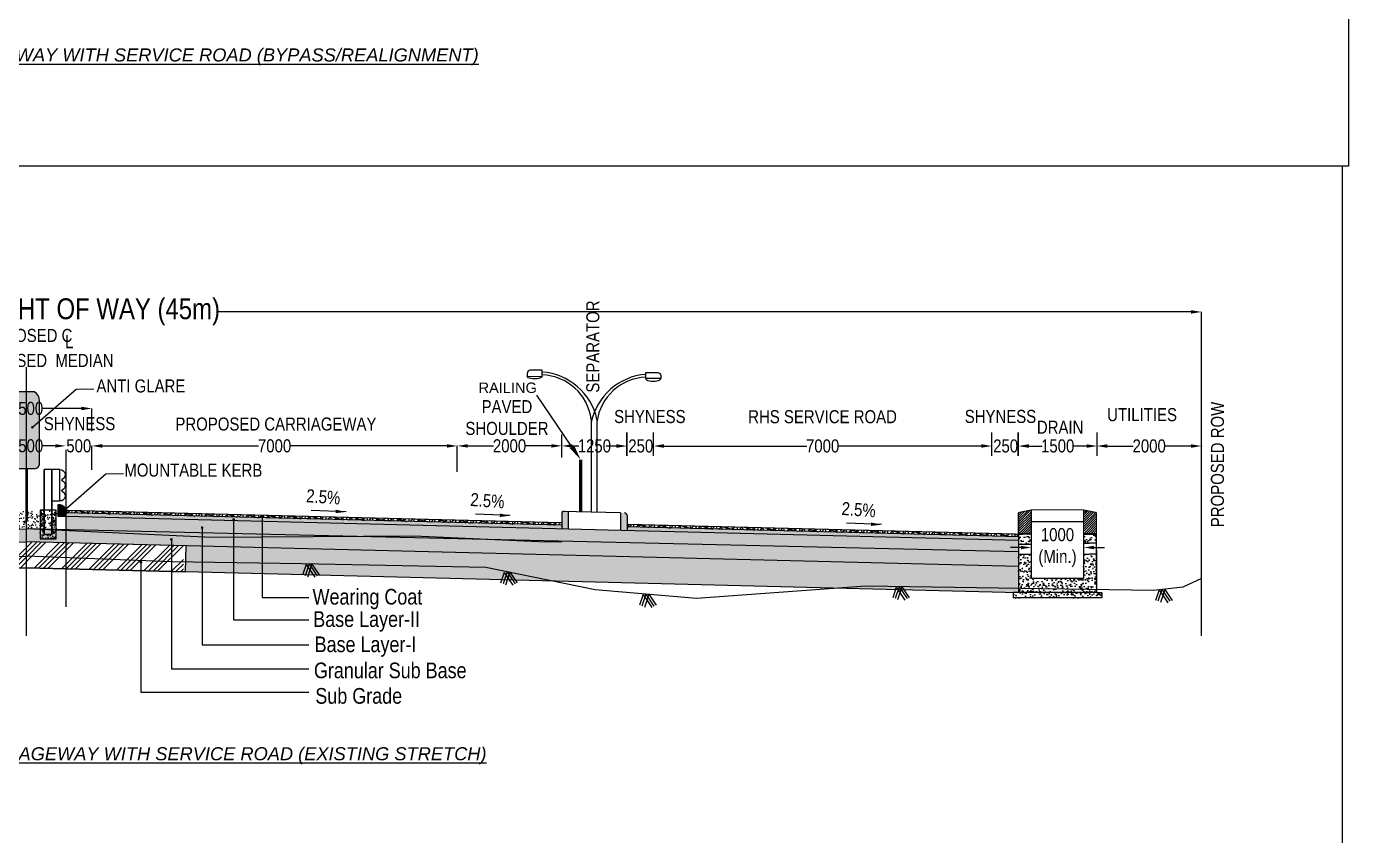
# Model space of a CAD drawing. Header units: millimetres. Extents: x 207528 to 778454, y -364692 to 101323.
# Drawn here: x 409558 to 434878, y 25714 to 41214 of the extents above; entities that cross this region are included whole.
import ezdxf
from ezdxf import colors
from ezdxf.entities.mleader import LeaderData, LeaderLine
from ezdxf.math import Vec2, Vec3

# ---------------------------------------------------------------- set-up
doc = ezdxf.new("R2010")
doc.units = ezdxf.units.MM
doc.linetypes.add('CENTER2', pattern=[28.575, 19.05, -3.175, 3.175, -3.175])
doc.linetypes.add('DASHED2', pattern=[0.375, 0.25, -0.125])
for name, color, linetype in [('Dim', 253, 'Continuous'), ('Dimension', 253, 'Continuous'), ('hatch', 253, 'Continuous'), ('NGL', 7, 'DASHED2'), ('Proposed ROW', 241, 'MNEW')]:
    doc.layers.add(name, color=color, linetype=linetype)
doc.styles.add('DIM', font='ARIALN.TTF', dxfattribs={"height": 250})
doc.styles.get("Standard").update_dxf_attribs({"font": 'arial.ttf'})
doc.styles.add('STRIP PLAN STYLE', font='ARIALN.TTF')
doc.linetypes.add('MNEW', pattern='A,26.152623,-1.048632,["PROW",Standard,S=1.75,R=0,X=0,Y=-0.975095],-7.693777,26.152623', length=61.047655)
doc.dimstyles.new('DIM', dxfattribs={"dimtxt": 250, "dimasz": 200, "dimexe": 0.18, "dimexo": 0.0625, "dimgap": 0.09, "dimtad": 0, "dimtih": 1, "dimtoh": 1, "dimdec": 0, "dimzin": 0, "dimdsep": 46, "dimtxsty": 'DIM', "dimcen": 0.09, "dimclrd": 256, "dimclrt": 7, "dimadec": 0, "dimazin": 0, "dimtfac": 1, "dimtdec": 0, "dimtofl": 0, "dimtmove": 0, "dimatfit": 3, "dimfxl": 1, "dimtolj": 1, "dimtzin": 0, "dimarcsym": 0})
doc.dimstyles.new('new', dxfattribs={"dimtxt": 150, "dimasz": 150, "dimexe": 100, "dimexo": 0.1, "dimgap": 0.09, "dimtad": 0, "dimtih": 1, "dimtoh": 1, "dimdec": 0, "dimzin": 0, "dimdsep": 46, "dimtxsty": 'DIM', "dimcen": 0.09, "dimclrd": 256, "dimclrt": 252, "dimadec": 0, "dimazin": 0, "dimtfac": 1, "dimtdec": 0, "dimtofl": 0, "dimtmove": 0, "dimatfit": 3, "dimfxl": 1, "dimtolj": 1, "dimtzin": 0, "dimlwd": -1, "dimarcsym": 0})
pattern_1 = [(228.012788, (334169.64, -35103.45), (-5080, -5715), [85.4304, -8457.621]), (184.96974, (334112.49, -35166.948), (7619.999997, 635.000036), [146.6012, -14513.5122]), (132.510447, (333966.44, -35179.65), (6350.000003, -6984.999998), [103.3704, -10233.6807]), (267.27369, (333718.79, -35338.398), (635.000001, 12700), [133.501, -13216.6094]), (292.833654, (333712.44, -35471.748), (-3175, 7620), [130.9084, -12959.952]), (357.27369, (333763.24, -35592.398), (-12700, 635.000001), [133.501, -13216.6094]), (37.69424, (333896.59, -35598.748), (-8254.9999996, -6350.0000005), [176.5484, -17478.2788]), (72.255328, (334036.29, -35490.798), (4445.000001, 13969.9999996), [166.68, -16501.314]), (121.429566, (334087.09, -35332.048), (-5080.000001, 8254.9999996), [133.9532, -13261.3864]), (175.23636, (334017.24, -35217.75), (6985, -635), [152.9283, -7493.4842]), (222.397438, (333864.84, -35205.048), (-7619.9999998, -6985.0000003), [197.7695, -19579.193]), (138.814075, (334347.44, -35344.75), (-4445, 3810), [67.501, -6682.6415]), (171.469234, (334296.64, -35300.298), (8255, -1269.9999986), [128.4205, -12713.6597]), (225, (334169.64, -35281.25), (-9e-14, -635), [89.8023, -808.2233]), (203.19859, (334125.19, -35205.05), (3175, 1270), [48.3603, -4787.6556]), (291.80141, (334080.74, -35224.1), (-635, 1905), [68.3914, -3351.1882]), (30.96376, (334106.14, -35287.6), (1905, 1270), [111.08, -3591.5745]), (161.56505, (334201.4, -35230.45), (1270, -635), [80.3218, -1927.7245]), (16.38954, (333712.44, -35224.1), (6350, 1905), [112.522, -11139.7067]), (70.346176, (333820.39, -35192.35), (-2540, -6985), [94.3997, -9345.554]), (293.19859, (334201.39, -35103.45), (-1270, 3175), [96.72, -4739.296]), (343.61046, (334239.49, -35192.35), (-6350, 1905), [112.522, -11139.7067]), (339.443955, (333712.44, -35617.8), (-3175, 1270), [108.5088, -5316.9336]), (294.77514, (333814.04, -35655.9), (-3175.000004, 6984.999998), [90.918, -9000.8983]), (66.80141, (334207.74, -35738.45), (1270, 3175), [96.72, -4739.296]), (17.354025, (334245.84, -35649.55), (-8255, -2540), [106.4457, -10538.094]), (69.443955, (333896.59, -35738.45), (-1270, -3175), [54.2544, -5371.188]), (101.30993, (334169.64, -35738.45), (-635, 2540), [32.3787, -3205.4987]), (165.96376, (334163.29, -35706.7), (1905, -635), [130.9084, -2487.2636]), (186.009006, (334036.29, -35674.948), (6350, 635), [121.3167, -12010.3412]), (303.69007, (334106.14, -35344.75), (-635, 1270), [91.581, -2197.944]), (353.157227, (334156.94, -35420.948), (10795, -1269.9999994), [159.8892, -15829.0023]), (60.945396, (334315.69, -35440), (-2540, -4445), [65.377, -6472.348]), (90, (334347.44, -35382.85), (-635, 635), [38.1, -596.9]), (120.256437, (334023.59, -35655.9), (2540, -4445), [88.2167, -8733.4852]), (48.012787, (333979.14, -35579.7), (5080, 5715), [170.8607, -8372.1905]), (0, (334093.44, -35452.7), (635, 635), [165.1, -469.9]), (325.304846, (334258.54, -35452.7), (6350.000002, -4444.999997), [100.4024, -9939.8292]), (254.0546, (334341.09, -35509.85), (-635, -2540), [92.4573, -4530.4125]), (207.645975, (334315.69, -35598.748), (-12065.0000004, -6349.999999), [150.5363, -14903.116]), (175.426079, (334182.34, -35668.598), (-8255, 635), [159.2574, -15766.4616])]
pattern_2 = [(45, (333714.56, -7435.43), (-269.4077, 269.4077), []), (45, (333804.36, -7435.43), (-269.4077, 269.4077), []), (45, (333894.17, -7435.43), (-269.4077, 269.4077), []), (45, (333983.97, -7435.43), (-269.4077, 269.4077), [])]

# ---------------------------------------------------------------- blocks, each defined once
blk = doc.blocks.new('*D145')
at = {"layer": 'Defpoints', "color": 0, "transparency": 16777216}
for p in [(410810, 33895), (408310, 33460), (410810, 33460)]:
    blk.add_point(p, dxfattribs=at)
at = {"layer": 'Dim', "color": 0, "lineweight": -2, "transparency": 16777216}
for p, q in [((408310, 33460), (408310, 33896)), ((410810, 33460), (410810, 33896))]:
    blk.add_line(p, q, dxfattribs=at)
at = {"layer": 'Dim', "lineweight": -2, "transparency": 16777216}
for p, q in [((408510, 33895), (409253, 33895)), ((410610, 33895), (409868, 33895))]:
    blk.add_line(p, q, dxfattribs=at)
at = {"layer": 'Dim', "transparency": 16777216}
for points in [[(408510, 33929), (408510, 33862), (408310, 33895)], [(410610, 33929), (410610, 33862), (410810, 33895)]]:
    blk.add_solid(points, dxfattribs=at)
at = {"layer": 'Dim', "color": 7, "transparency": 16777216, "insert": (409560, 33895), "char_height": 250, "attachment_point": 5, "style": 'DIM'}
blk.add_mtext('\\A1;2500', dxfattribs=at)
blk = doc.blocks.new('*D146')
at = {"layer": 'Defpoints', "color": 0, "transparency": 16777216}
for p in [(432060, 35745), (387060, 33506), (432060, 33626)]:
    blk.add_point(p, dxfattribs=at)
at = {"layer": 'Dim', "color": 0, "lineweight": -2, "transparency": 16777216}
for p, q in [((387060, 33506), (387060, 35745)), ((432060, 33626), (432060, 35745))]:
    blk.add_line(p, q, dxfattribs=at)
at = {"layer": 'Dim', "lineweight": -2, "transparency": 16777216}
for p, q in [((387260, 35745), (405888, 35745)), ((431860, 35745), (413234, 35745))]:
    blk.add_line(p, q, dxfattribs=at)
at = {"layer": 'Dim', "transparency": 16777216}
for points in [[(387260, 35778), (387260, 35711), (387060, 35745)], [(431860, 35778), (431860, 35711), (432060, 35745)]]:
    blk.add_solid(points, dxfattribs=at)
at = {"layer": 'Dim', "color": 7, "transparency": 16777216, "insert": (409561, 35745), "char_height": 400, "attachment_point": 5, "style": 'STRIP PLAN STYLE'}
blk.add_mtext('\\A1;PROPOSED RIGHT OF WAY (45m)', dxfattribs=at)
blk = doc.blocks.new('*D147')
at = {"layer": 'Defpoints', "color": 0, "transparency": 16777216}
for p in [(410310, 33178), (410310, 32992), (410810, 32992)]:
    blk.add_point(p, dxfattribs=at)
at = {"layer": 'Dim', "lineweight": -2, "transparency": 16777216}
for p, q in [((410110, 33178), (409910, 33178)), ((411010, 33178), (411210, 33178))]:
    blk.add_line(p, q, dxfattribs=at)
at = {"layer": 'Dim', "color": 0, "lineweight": -2, "transparency": 16777216}
for p, q in [((410310, 33177), (410310, 33178)), ((410810, 33177), (410810, 33178))]:
    blk.add_line(p, q, dxfattribs=at)
at = {"layer": 'Dim', "transparency": 16777216}
for points in [[(410110, 33212), (410110, 33145), (410310, 33178)], [(411010, 33212), (411010, 33145), (410810, 33178)]]:
    blk.add_solid(points, dxfattribs=at)
at = {"layer": 'Dim', "color": 7, "transparency": 16777216, "insert": (410560, 33178), "char_height": 250, "attachment_point": 5, "style": 'DIM'}
blk.add_mtext('\\A1;500', dxfattribs=at)
blk = doc.blocks.new('*D149')
at = {"layer": 'Defpoints', "color": 0, "transparency": 16777216}
for p in [(408810, 33179), (408810, 32992), (410310, 32992)]:
    blk.add_point(p, dxfattribs=at)
at = {"layer": 'Dim', "color": 0, "lineweight": -2, "transparency": 16777216}
for p, q in [((408810, 33178), (408810, 33179)), ((410310, 33177), (410310, 33178))]:
    blk.add_line(p, q, dxfattribs=at)
at = {"layer": 'Dim', "lineweight": -2, "transparency": 16777216}
for p, q in [((409010, 33179), (409264, 33179)), ((410110, 33178), (409856, 33178))]:
    blk.add_line(p, q, dxfattribs=at)
at = {"layer": 'Dim', "transparency": 16777216}
for points in [[(409010, 33212), (409010, 33146), (408810, 33179)], [(410110, 33212), (410110, 33145), (410310, 33178)]]:
    blk.add_solid(points, dxfattribs=at)
at = {"layer": 'Dim', "color": 7, "transparency": 16777216, "insert": (409560, 33179), "char_height": 250, "attachment_point": 5, "style": 'DIM'}
blk.add_mtext('\\A1;1500', dxfattribs=at)
blk = doc.blocks.new('*D152')
at = {"layer": 'Defpoints', "color": 0, "transparency": 16777216}
for p in [(417810, 33178), (419810, 33179), (419810, 33179)]:
    blk.add_point(p, dxfattribs=at)
at = {"layer": 'Dim', "color": 0, "lineweight": -2, "transparency": 16777216}
for p, q in [((417810, 33178), (417810, 33178)), ((419810, 33178), (419810, 33178))]:
    blk.add_line(p, q, dxfattribs=at)
at = {"layer": 'Dim', "lineweight": -2, "transparency": 16777216}
for p, q in [((418010, 33178), (418503, 33178)), ((419610, 33178), (419118, 33178))]:
    blk.add_line(p, q, dxfattribs=at)
at = {"layer": 'Dim', "transparency": 16777216}
for points in [[(418010, 33211), (418010, 33145), (417810, 33178)], [(419610, 33212), (419610, 33145), (419810, 33179)]]:
    blk.add_solid(points, dxfattribs=at)
at = {"layer": 'Dim', "color": 7, "transparency": 16777216, "insert": (418810, 33178), "char_height": 250, "attachment_point": 5, "style": 'DIM'}
blk.add_mtext('\\A1;2000', dxfattribs=at)
blk = doc.blocks.new('*D153')
at = {"layer": 'Defpoints', "color": 0, "transparency": 16777216}
for p in [(417810, 33178), (410810, 32718), (417810, 32680)]:
    blk.add_point(p, dxfattribs=at)
at = {"layer": 'Dim', "color": 0, "lineweight": -2, "transparency": 16777216}
for p, q in [((410810, 32718), (410810, 33178)), ((417810, 32680), (417810, 33178))]:
    blk.add_line(p, q, dxfattribs=at)
at = {"layer": 'Dim', "lineweight": -2, "transparency": 16777216}
for p, q in [((411010, 33178), (414005, 33178)), ((417610, 33178), (414615, 33178))]:
    blk.add_line(p, q, dxfattribs=at)
at = {"layer": 'Dim', "transparency": 16777216}
for points in [[(411010, 33211), (411010, 33144), (410810, 33178)], [(417610, 33211), (417610, 33144), (417810, 33178)]]:
    blk.add_solid(points, dxfattribs=at)
at = {"layer": 'Dim', "color": 7, "transparency": 16777216, "insert": (414310, 33178), "char_height": 250, "attachment_point": 5, "style": 'DIM'}
blk.add_mtext('\\A1;7000', dxfattribs=at)
blk = doc.blocks.new('*D154')
at = {"layer": 'Defpoints', "color": 0, "transparency": 16777216}
for p in [(428804, 31232), (428804, 30750), (429804, 30750)]:
    blk.add_point(p, dxfattribs=at)
at = {"layer": 'Dim', "lineweight": -2, "transparency": 16777216}
for p, q in [((428604, 31232), (428404, 31232)), ((430004, 31232), (430204, 31232))]:
    blk.add_line(p, q, dxfattribs=at)
at = {"layer": 'Dim', "color": 0, "lineweight": -2, "transparency": 16777216}
for p, q in [((428804, 31230), (428804, 31232)), ((429804, 31230), (429804, 31232))]:
    blk.add_line(p, q, dxfattribs=at)
at = {"layer": 'Dim', "transparency": 16777216}
for points in [[(428604, 31265), (428604, 31198), (428804, 31232)], [(430004, 31265), (430004, 31198), (429804, 31232)]]:
    blk.add_solid(points, dxfattribs=at)
at = {"layer": 'Dim', "color": 7, "transparency": 16777216, "insert": (429304, 31232), "char_height": 250, "attachment_point": 5, "style": 'DIM'}
blk.add_mtext('\\A1;1000 \\P(Min.)', dxfattribs=at)
blk = doc.blocks.new('*D155')
at = {"layer": 'Defpoints', "color": 0, "transparency": 16777216}
for p in [(428556, 33175), (430061, 33176), (430061, 33176)]:
    blk.add_point(p, dxfattribs=at)
at = {"layer": 'Dimension', "color": 0, "lineweight": -2, "transparency": 16777216}
for p, q in [((428556, 33175), (428556, 33175)), ((430061, 33176), (430061, 33176))]:
    blk.add_line(p, q, dxfattribs=at)
at = {"layer": 'Dimension', "lineweight": -2, "transparency": 16777216}
for p, q in [((428756, 33175), (429012, 33175)), ((429861, 33176), (429605, 33176))]:
    blk.add_line(p, q, dxfattribs=at)
at = {"layer": 'Dimension', "transparency": 16777216}
for points in [[(428756, 33209), (428756, 33142), (428556, 33175)], [(429861, 33209), (429861, 33142), (430061, 33176)]]:
    blk.add_solid(points, dxfattribs=at)
at = {"layer": 'Dimension', "color": 7, "transparency": 16777216, "insert": (429308, 33176), "char_height": 250, "width": 591.23, "attachment_point": 5, "style": 'DIM'}
blk.add_mtext('\\A1;1500', dxfattribs=at)
blk = doc.blocks.new('*D156')
at = {"layer": 'Defpoints', "color": 0, "transparency": 16777216}
for p in [(430060, 33232), (432060, 33233), (432060, 33176)]:
    blk.add_point(p, dxfattribs=at)
at = {"layer": 'Dimension', "color": 0, "lineweight": -2, "transparency": 16777216}
for p, q in [((430060, 33177), (430060, 33176)), ((432060, 33177), (432060, 33176))]:
    blk.add_line(p, q, dxfattribs=at)
at = {"layer": 'Dimension', "lineweight": -2, "transparency": 16777216}
for p, q in [((430260, 33176), (430753, 33176)), ((431860, 33176), (431368, 33176))]:
    blk.add_line(p, q, dxfattribs=at)
at = {"layer": 'Dimension', "transparency": 16777216}
for points in [[(430260, 33209), (430260, 33142), (430060, 33176)], [(431860, 33209), (431860, 33142), (432060, 33176)]]:
    blk.add_solid(points, dxfattribs=at)
at = {"layer": 'Dimension', "color": 7, "transparency": 16777216, "insert": (431060, 33176), "char_height": 250, "attachment_point": 5, "style": 'DIM'}
blk.add_mtext('\\A1;2000', dxfattribs=at)
blk = doc.blocks.new('*D157')
at = {"layer": 'Defpoints', "color": 0, "transparency": 16777216}
for p in [(421566, 33176), (428046, 33176), (421566, 33142)]:
    blk.add_point(p, dxfattribs=at)
at = {"layer": 'Dimension', "color": 0, "lineweight": -2, "transparency": 16777216}
for p, q in [((421566, 33175), (421566, 33177)), ((428046, 33176), (428046, 33177))]:
    blk.add_line(p, q, dxfattribs=at)
at = {"layer": 'Dimension', "lineweight": -2, "transparency": 16777216}
for p, q in [((421766, 33176), (424501, 33176)), ((427846, 33176), (425111, 33176))]:
    blk.add_line(p, q, dxfattribs=at)
at = {"layer": 'Dimension', "transparency": 16777216}
for points in [[(421766, 33210), (421766, 33143), (421566, 33176)], [(427846, 33210), (427846, 33143), (428046, 33176)]]:
    blk.add_solid(points, dxfattribs=at)
at = {"layer": 'Dimension', "color": 7, "transparency": 16777216, "insert": (424806, 33176), "char_height": 250, "attachment_point": 5, "style": 'DIM'}
blk.add_mtext('\\A1;7000', dxfattribs=at)
blk = doc.blocks.new('*D158')
at = {"layer": 'Defpoints', "color": 0, "transparency": 16777216}
for p in [(419810, 33178), (421060, 33175), (421060, 33175)]:
    blk.add_point(p, dxfattribs=at)
at = {"layer": 'Dimension', "color": 0, "lineweight": -2, "transparency": 16777216}
for p, q in [((419810, 33178), (419810, 33178)), ((421060, 33175), (421060, 33175))]:
    blk.add_line(p, q, dxfattribs=at)
at = {"layer": 'Dimension', "lineweight": -2, "transparency": 16777216}
for p, q in [((420010, 33178), (420139, 33177)), ((420860, 33176), (420731, 33176))]:
    blk.add_line(p, q, dxfattribs=at)
at = {"layer": 'Dimension', "transparency": 16777216}
for points in [[(420010, 33211), (420010, 33144), (419810, 33178)], [(420860, 33209), (420860, 33142), (421060, 33175)]]:
    blk.add_solid(points, dxfattribs=at)
at = {"layer": 'Dimension', "color": 7, "transparency": 16777216, "insert": (420435, 33177), "char_height": 250, "attachment_point": 5, "style": 'DIM'}
blk.add_mtext('\\A1;1250', dxfattribs=at)
blk = doc.blocks.new('STREET LIGHT')
for points in [[(1398283, -25379), (1397367, -25386, 0.4142136), (1397133, -25624), (1397135, -25861), (1398287, -25851)], [(1406212, -25552), (1407129, -25554, -0.4142136), (1407364, -25790), (1407364, -26027), (1406212, -26025)]]:
    blk.add_lwpolyline(points, format="xyb", close=True)
for points in [[(1402038, -29128), (1402033, -36207)], [(1402480, -29151), (1402480, -36207)]]:
    blk.add_lwpolyline(points)
for centre, radius, start, end in [((1397942, -30163), 4650, 12.56953, 85.77023), ((1398142, -29670), 3933, 7.60214, 87.89511), ((1406586, -30335), 4650, 94.61139, 167.81209), ((1406382, -29843), 3933, 92.48651, 172.77948)]:
    blk.add_arc(centre, radius, start, end)
at = {"extrusion": (0, 0, -1)}
blk.add_ellipse((1397711, -25856), major_axis=(576, 5), ratio=0.3318966, start_param=0, end_param=3.1415927, dxfattribs=at)
blk.add_ellipse((1406788, -26026), major_axis=(-576, 1), ratio=0.3318966, start_param=0, end_param=3.1415927)
blk = doc.blocks.new('*D169')
at = {"layer": 'Defpoints', "color": 0, "transparency": 16777216}
for p in [(428046, 33176), (428046, 32859), (428556, 32859)]:
    blk.add_point(p, dxfattribs=at)
at = {"layer": 'Dim', "lineweight": -2, "transparency": 16777216}
for p, q in [((427846, 33176), (427646, 33176)), ((428756, 33176), (428956, 33176))]:
    blk.add_line(p, q, dxfattribs=at)
at = {"layer": 'Dim', "color": 0, "lineweight": -2, "transparency": 16777216}
for p, q in [((428046, 33175), (428046, 33176)), ((428556, 33175), (428556, 33176))]:
    blk.add_line(p, q, dxfattribs=at)
at = {"layer": 'Dim', "transparency": 16777216}
for points in [[(427846, 33210), (427846, 33143), (428046, 33176)], [(428756, 33210), (428756, 33143), (428556, 33176)]]:
    blk.add_solid(points, dxfattribs=at)
at = {"layer": 'Dim', "color": 7, "transparency": 16777216, "insert": (428311, 33176), "char_height": 250, "attachment_point": 5, "style": 'DIM'}
blk.add_mtext('\\A1;250', dxfattribs=at)
blk = doc.blocks.new('*D170')
at = {"layer": 'Defpoints', "color": 0, "transparency": 16777216}
for p in [(421058, 33176), (421058, 32859), (421568, 32859)]:
    blk.add_point(p, dxfattribs=at)
at = {"layer": 'Dim', "lineweight": -2, "transparency": 16777216}
for p, q in [((420858, 33176), (420658, 33176)), ((421768, 33176), (421968, 33176))]:
    blk.add_line(p, q, dxfattribs=at)
at = {"layer": 'Dim', "color": 0, "lineweight": -2, "transparency": 16777216}
for p, q in [((421058, 33175), (421058, 33176)), ((421568, 33175), (421568, 33176))]:
    blk.add_line(p, q, dxfattribs=at)
at = {"layer": 'Dim', "transparency": 16777216}
for points in [[(420858, 33210), (420858, 33143), (421058, 33176)], [(421768, 33210), (421768, 33143), (421568, 33176)]]:
    blk.add_solid(points, dxfattribs=at)
at = {"layer": 'Dim', "color": 7, "transparency": 16777216, "insert": (421323, 33176), "char_height": 250, "attachment_point": 5, "style": 'DIM'}
blk.add_mtext('\\A1;250', dxfattribs=at)
blk = doc.blocks.new('thrie pole')
at = {"true_color": 0x939598}
h = blk.add_hatch(dxfattribs=at)
h.set_pattern_fill('AR-CONC', color=252, scale=0.7)
h.paths.add_polyline_path([(1314319, 54509), (1314169, 54509), (1314169, 54977), (1314089, 54977), (1314089, 54429), (1314399, 54429), (1314399, 54977), (1314319, 54977)])
for points in [[(1314019, 55151), (1314019, 55751)], [(1314019, 55351), (1314019, 55751)], [(1314019, 55751), (1314319, 55751)], [(1314024, 55151), (1314024, 55751)], [(1314024, 55351), (1314024, 55751)], [(1314169, 54509), (1314169, 55751)], [(1314174, 54509), (1314174, 55751)], [(1314314, 54509), (1314314, 55751)], [(1314319, 54509), (1314319, 55751)], [(1314169, 55151), (1314019, 55151)], [(1314174, 54509), (1314169, 54509)], [(1314169, 54509), (1314319, 54509)]]:
    blk.add_lwpolyline(points)
blk.add_lwpolyline([(1314399, 54429), (1314089, 54429), (1314089, 54977), (1314399, 54977)], close=True)
for centre, radius, start, end in [((1314019, 55651), 100, 90, 245.38), ((1314019, 55451), 100, 114.62, 245.38), ((1313973, 55551), 10, 294.62, 65.38), ((1314019, 55251), 100, 114.62, 270), ((1313973, 55351), 10, 294.62, 65.38)]:
    blk.add_arc(centre, radius, start, end)

msp = doc.modelspace()

# ---------------------------------------------------------------- hatches: boundary and pattern name
h = msp.add_hatch()
h.set_pattern_fill('AR-SAND', color=45, scale=2.5)
h.set_pattern_definition([(37.5, (-24539.49, -36361.05), (-4.000078, 122.35331), [0, -96.52, 0, -107.95, 0, -103.1875]), (7.5, (-24539.5, -36361.05), (112.38082, 179.206275), [0, -52.07, 0, -86.995, 0, -33.3375]), (327.5, (-24617.6, -36361.05), (197.748093, 0.359296), [0, -31.75, 0, -114.3, 0, -149.225]), (317.5, (-24617.6, -36361.05), (190.88911, 55.73233), [0, -15.875, 0, -74.93, 0, -85.725])])
h.paths.add_polyline_path([(408958.8, 31941.3), (410163.7, 31941.3), (410158.1, 31577), (409560.2, 31590.8), (408964.5, 31577)])
at = {"true_color": 0x939598}
h = msp.add_hatch(color=252, dxfattribs=at)
h.dxf.hatch_style = 1
edge = h.paths.add_edge_path()
edge.add_line((410201.9, 32056.6), (410163.8, 32056.6))
edge.add_line((410163.8, 32056.6), (410163.7, 31825.9))
edge.add_line((410163.7, 31825.9), (410310.3, 31824.7))
edge.add_line((410310.3, 31824.7), (410310.4, 31851.7))
edge.add_line((410310.4, 31851.7), (410310.5, 31851.7))
edge.add_line((410310.5, 31851.7), (410310.9, 31903.8))
edge.add_line((410310.9, 31903.8), (410301.7, 31968.1))
edge.add_arc((410182, 31933.7), 124.6, 16.03683, 80.82338)
h = msp.add_hatch(color=256)
h.dxf.hatch_style = 1
h.paths.add_polyline_path([(419810.2, 31876, -0.4142136), (419860.2, 31926), (419933.4, 31926), (419933.4, 31590.3), (419810.2, 31587.2)])
h = msp.add_hatch()
h.set_pattern_fill('GOST_GLASS', color=41, scale=5)
h.set_pattern_definition([(45, (331711.88, -35685.888), (42.426407, -4e-15), [25, -35]), (45, (331722.486, -35685.888), (42.426407, -4e-15), [10, -50]), (45, (331711.88, -35675.28), (42.426407, -4e-15), [10, -50])])
h.paths.add_polyline_path([(410310.3, 31894.7), (410310.3, 31824.7), (419810.2, 31587.2), (419810.2, 31657.2)])
h = msp.add_hatch(color=256)
h.dxf.hatch_style = 1
h.paths.add_polyline_path([(421060.2, 31844.8, 0.4142136), (421010.2, 31894.8), (420936.9, 31894.8), (420936.9, 31559), (421060.2, 31555.9)])
h = msp.add_hatch()
h.set_pattern_fill('GOST_GLASS', color=41, scale=5)
h.set_pattern_definition([(45, (71260.568, -13386.195), (42.4264069, 0), [25, -35]), (45, (71271.175, -13386.195), (42.4264069, 0), [10, -50]), (45, (71260.568, -13375.59), (42.4264069, 0), [10, -50])])
h.paths.add_polyline_path([(421060.2, 31626), (421060.2, 31555.9), (428559.4, 31368.4), (428559.4, 31438.5)])
at = {"layer": 'Dim'}
h = msp.add_hatch(color=124, dxfattribs=at)
h.dxf.hatch_style = 1
edge = h.paths.add_edge_path()
edge.add_line((409810.2, 32843), (409810.2, 34043))
edge.add_arc((409618, 34044.6), 192.2, 359.51681, 421.33401)
edge.add_line((409710.2, 34213.3), (409410.2, 34213.3))
edge.add_arc((409473, 34061.9), 163.9, 112.53079, 186.6184)
edge.add_line((409310.2, 34043), (409310.2, 32843))
edge.add_arc((409410.2, 32843), 100, 180, 270)
edge.add_line((409410.2, 32743), (409710.2, 32743))
edge.add_arc((409710.2, 32843), 100, 270, 360)
h = msp.add_hatch(dxfattribs=at)
h.set_pattern_fill('ANSI31', color=256, scale=10)
h.set_pattern_definition([(45, (288463.653, 18154.405), (-22.45064, 22.45064), [])])
edge = h.paths.add_edge_path()
edge.add_line((428553.2, 31901.4), (428803.2, 31951.2))
edge.add_line((428803.2, 31951.2), (428803.4, 31872.7))
edge.add_line((428803.4, 31872.7), (428803.4, 31502.5))
edge.add_line((428803.4, 31502.5), (428553.6, 31502.5))
edge.add_line((428553.6, 31502.5), (428553.9, 31901.6))
h = msp.add_hatch(dxfattribs=at)
h.set_pattern_fill('ANSI31', color=256, scale=10)
h.set_pattern_definition([(45, (288363.653, 18154.405), (-22.45064, 22.45064), [])])
h.paths.add_polyline_path([(429803.4, 31785.1), (430052.9, 31763.7), (430053.1, 31502.5), (429803.4, 31502.5)])
h.paths.add_polyline_path([(429803.4, 31872.7), (429803.5, 31951.2), (430052.9, 31901.6), (430052.9, 31763.7), (429803.4, 31785.1)])
h = msp.add_hatch(dxfattribs=at)
h.set_pattern_fill('AR-CONC', color=256, scale=3)
h.set_pattern_definition([(50, (331711.9, -35685.9), (546.554, -47.8173), [57.15, -628.65]), (355, (331711.9, -35685.9), (-105.7303, 573.1705), [45.72, -502.9218]), (100.45144, (331757.4, -35689.87), (440.8237, 525.3533), [48.57, -534.2707]), (46.1842, (331711.9, -35533.5), (813.237, -126.127), [85.725, -942.975]), (96.63556, (331779.65, -35544), (712.2124, 742.2784), [72.855, -801.407]), (351.18415, (331711.9, -35533.5), (712.2124, 742.2784), [68.58, -754.379]), (21, (331788.1, -35571.6), (454.8432, -306.7956), [57.15, -628.65]), (326, (331788.1, -35571.6), (185.406, 552.564), [45.72, -502.92]), (71.45144, (331826, -35597.15), (640.2493, 245.7683), [48.57, -534.2698]), (37.5, (331711.88, -35685.89), (9.2658, 253.66512), [0, -496.824, 0, -510.54, 0, -504.825]), (7.5, (331711.88, -35685.9), (200.459, 300.5417), [0, -291.084, 0, -485.394, 0, -192.405]), (327.5, (331541.95, -35685.89), (406.7718, -17.18623), [0, -190.5, 0, -594.36, 0, -788.67]), (317.5, (331465.75, -35685.9), (444.3875, 76.2795), [0, -247.65, 0, -394.716, 0, -560.07])])
h.paths.add_polyline_path([(410310.3, 31824.7), (410310.3, 31575.9), (428560.2, 31151.4), (428560.2, 31368.4)])
h = msp.add_hatch(dxfattribs=at)
h.set_pattern_fill('ANSI34', color=256, scale=20)
h.set_pattern_definition(pattern_2)
h.paths.add_polyline_path([(409554.6, 31344.6), (407565.2, 31294.9), (406566, 31269.9), (406559.9, 30765.6), (409566.6, 30840.4)])
h = msp.add_hatch(dxfattribs=at)
h.set_pattern_fill('ANSI34', color=256, scale=20)
h.set_pattern_definition(pattern_2)
h.paths.add_polyline_path([(409560.2, 31340.7), (411561.3, 31294.4), (412561, 31265.7), (412567.2, 30765.4), (409567.2, 30840.4)])
at = {"layer": 'hatch'}
h = msp.add_hatch(dxfattribs=at)
h.set_pattern_fill('NET3', color=256, scale=30, angle=45)
h.set_pattern_definition([(45, (331711.88, -35685.89), (-67.35192, 67.35192), []), (105, (331711.88, -35685.89), (-92.004435, -24.65251), []), (165, (331711.88, -35685.89), (-24.65251, -92.004435), [])])
h.paths.add_polyline_path([(410310.3, 31944.7), (410310.3, 31894.7), (419810.2, 31657.2), (419810.2, 31707.2)])
h = msp.add_hatch(dxfattribs=at)
h.set_pattern_fill('NET3', color=256, scale=30, angle=45)
h.set_pattern_definition([(45, (71260.57, -13386.2), (-67.35192, 67.35192), []), (105, (71260.57, -13386.2), (-92.004435, -24.652514), []), (165, (71260.57, -13386.2), (-24.652514, -92.004435), [])])
h.paths.add_polyline_path([(421060.2, 31676), (421060.2, 31626), (428559.4, 31438.5), (428559.4, 31488.5)])
h = msp.add_hatch(dxfattribs=at)
h.set_pattern_fill('GRAVEL', color=11, scale=25)
h.set_pattern_definition(pattern_1)
h.paths.add_polyline_path([(409560.2, 31340.7), (409560.2, 31525.1), (406012.4, 31355.2), (402136.3, 31381.7), (399747, 31275.7), (390560.2, 31014.8), (390560.2, 30865.7)])
h.paths.add_polyline_path([(409560.2, 31525.1), (409560.2, 31590.8), (390560.2, 31151.4), (390560.2, 31014.8), (399747, 31275.7), (402136.3, 31381.7), (406012.4, 31355.2)])
h = msp.add_hatch(dxfattribs=at)
h.set_pattern_fill('GRAVEL', color=11, scale=25)
h.set_pattern_definition(pattern_1)
h.paths.add_polyline_path([(409560.2, 31340.7), (409560.2, 31525.1), (413108, 31355.2), (416984, 31381.7), (419373.3, 31275.7), (428560.2, 31014.8), (428560.2, 30865.7)])
h.paths.add_polyline_path([(409560.2, 31525.1), (409560.2, 31590.8), (428560.2, 31151.4), (428560.2, 31014.8), (419373.3, 31275.7), (416984, 31381.7), (413108, 31355.2)])
h = msp.add_hatch(dxfattribs=at)
h.set_pattern_fill('AR-CONC', color=256, angle=90)
h.set_pattern_definition([(140, (288463.65, 18154.4), (15.93909, 182.18467), [19.05, -209.55]), (85, (288463.65, 18154.4), (-191.05685, -35.24342), [15.24, -167.64058]), (190.45144, (288464.98, 18169.59), (-175.11775, 146.94125), [16.19, -178.09024]), (136.1842, (288412.85, 18154.4), (42.04233, 271.07904), [28.575, -314.325]), (186.63556, (288416.36, 18177), (-247.42612, 237.40413), [24.285, -267.1356]), (81.18415, (288412.85, 18154.4), (-247.4261, 237.40413), [22.85997, -251.45973]), (111, (288425.55, 18179.8), (102.2652, 151.61439), [19.05, -209.55]), (56, (288425.55, 18179.8), (-184.18797, 61.80203), [15.24, -167.64]), (161.45145, (288434.08, 18192.44), (-81.92277, 213.41642), [16.19, -178.08994]), (127.5, (288463.653, 18154.405), (-84.55504, 3.088603), [0, -165.608, 0, -170.18, 0, -168.275]), (97.5, (288463.65, 18154.405), (-100.180575, 66.81966), [0, -97.028, 0, -161.798, 0, -64.135]), (57.5, (288463.65, 18097.76), (5.728744, 135.590595), [0, -63.5, 0, -198.12, 0, -262.89]), (47.5, (288463.65, 18072.36), (-25.42649, 148.12918), [0, -82.55, 0, -131.572, 0, -186.69])])
h.paths.add_polyline_path([(428559.4, 31105.4), (428803.4, 31105.3), (428803.4, 30635), (429803.4, 30635), (429803.7, 31104.8), (430053.6, 31111), (430053.6, 30367.4), (428559.6, 30367.4)])
h.paths.add_polyline_path([(429803.4, 31502.5), (430053.4, 31502.5), (430052.6, 31321.5), (429806.2, 31315.4)])
h.paths.add_polyline_path([(428559.4, 31502.5), (428803.4, 31502.5), (428803.4, 31294.5), (428559.4, 31294.5)])
h.paths.add_polyline_path([(428453.4, 30367.3), (428531, 30367.3), (428559.4, 30367.4), (428559.6, 30367.4), (430053.6, 30367.4), (430157.9, 30369.7), (430153.4, 30267.3), (428453.4, 30267.3)])
h = msp.add_hatch(dxfattribs=at)
h.set_pattern_fill('DOTS', color=25, scale=50)
h.set_pattern_definition([(0, (333712.44, -35738.45), (39.6875, 79.375), [0, -79.375])])
h.paths.add_polyline_path([(412617.5, 31264.3), (428560.2, 30865.7), (428560.2, 30365.6), (412605, 30764.5)])

# ---------------------------------------------------------------- linework, layer by layer
for p, q in [((420936.9, 31894.8), (419810.2, 31922.6)), ((419810.2, 31876), (419810.2, 31587.2)), ((421060.2, 31844.8), (421060.2, 31555.9)), ((428803.4, 30635), (428803.4, 31502.5)), ((429803.4, 31502.5), (429803.4, 30635)), ((430053.4, 30538.6), (430053.4, 31502.5)), ((429803.4, 30635), (428803.4, 30635)), ((430153.4, 30267.3), (428453.4, 30267.3)), ((430053.4, 30367.4), (428553.4, 30367.4)), ((430053.4, 30367.4), (430153.4, 30367.4)), ((430153.4, 30367.4), (430153.4, 30267.3))]:
    msp.add_line(p, q)
at = {"color": 1, "linetype": 'CENTER2', "ltscale": 0.5}
msp.add_lwpolyline([(409560.2, 29538.5), (409560.2, 34687.4)], dxfattribs=at)
for points, const_width in [([(420172.9, 31913.7), (420172.9, 32913.7)], 60), ([(418559.5, 31738.6), (410310.3, 31944.8)], 20), ([(419810.2, 31707.2), (410310.3, 31944.7)], 20), ([(428560.2, 31488.5), (421060.2, 31676)], 20), ([(428560.2, 31826), (428560.2, 31462.1)], 10)]:
    msp.add_lwpolyline(points, dxfattribs=dict(const_width=const_width))
msp.add_lwpolyline([(410163.8, 32056.6), (410201.9, 32056.6, -0.2904632), (410301.7, 31968.1), (410310.9, 31903.8), (410310.3, 31824.7), (410163.7, 31825.9)], format="xyb", close=True)
for points in [[(419933.4, 31926), (419933.4, 31592)], [(429803.5, 31949.6), (428803.2, 31951.2)], [(430056.2, 31919.5), (430055.8, 31919.5)], [(419810.2, 31657.2), (410310.3, 31894.7)], [(428560.2, 31368.4), (410310.3, 31824.7)], [(420936.9, 31894.8), (420936.9, 31560.7)], [(428560.2, 31775.5), (428560.2, 30825.5)], [(429803.4, 31721.2), (428803.2, 31721.2)], [(390560.2, 31151.4), (409560.2, 31590.8)], [(428560.2, 31151.4), (409560.2, 31590.8)], [(428560.2, 31438.5), (421060.2, 31626)], [(428559.4, 31573), (428559.4, 30367.4)], [(390560.2, 30865.7), (409560.2, 31340.7)], [(409560.2, 30840.4), (406529, 30764.5), (406516.5, 31264.3), (409560.2, 31340.7)], [(428560.2, 30865.7), (409560.2, 31340.7)], [(409560.2, 30840.4), (412605, 30764.5), (412617.5, 31264.3), (409560.2, 31340.7)], [(430053.6, 31175.7), (430053.6, 30925.6)], [(430053.6, 31010.1), (430053.6, 30367.4)], [(390560.2, 30365.6), (409560.2, 30840.6)], [(428560.2, 30365.6), (409560.2, 30840.6)], [(428553.4, 30367.3), (428453.4, 30367.3), (428453.4, 30267.3)]]:
    msp.add_lwpolyline(points)
for points in [[(428553.2, 31901.4, 20, 20, 0), (428553.2, 31901.4, 20, 20, 0), (428803.2, 31951.2, 20, 20, 0), (428803.4, 31872.7, 20, 20, 0), (428803.4, 31502.5, 20, 20, 0), (428553.6, 31502.5, 20, 20, 0), (428553.9, 31901.6, 0, 0, 0)], [(430053.5, 31901.4, 20, 20, 0), (430053.5, 31901.4, 20, 20, 0), (429803.5, 31951.2, 20, 20, 0), (429803.4, 31872.7, 20, 20, 0), (429803.4, 31502.5, 20, 20, 0), (430053.1, 31502.5, 20, 20, 0), (430052.9, 31901.6, 0, 0, 0)]]:
    msp.add_lwpolyline(points, format="xyseb")
at = {"linetype": 'DASHED2', "ltscale": 2}
for points in [[(428559.4, 31488.5), (428809.4, 31494.7)], [(429806.2, 31484.1), (430056.2, 31490.3)], [(428560.2, 31294.5), (428803.4, 31294.5)], [(429806.2, 31315.4), (430056.2, 31321.6)], [(428559.4, 31105.4), (428803.4, 31105.5)], [(429803.7, 31104.8), (430053.7, 31111.1)]]:
    msp.add_lwpolyline(points, dxfattribs=at)
for centre, start, end in [((419860.2, 31876), 90, 180), ((421010.2, 31844.8), 0, 90)]:
    msp.add_arc(centre, 50, start, end)
at = {"layer": 'Dim'}
for points in [[(384197.2, 73607.1), (434878.3, 73607.1), (434878.3, 38536.5), (384197.2, 38536.5)], [(384197.2, 38536.5), (384197.2, -8793.9), (434760.7, -8793.9), (434760.7, 38532.4)]]:
    msp.add_lwpolyline(points, close=True, dxfattribs=at)
msp.add_lwpolyline([(409810.2, 32843), (409810.2, 34043, 0.2764658), (409710.2, 34213.3), (409410.2, 34213.3, 0.3350205), (409310.2, 34043), (409310.2, 32843, 0.4142136), (409410.2, 32743), (409710.2, 32743, 0.4142136)], format="xyb", close=True, dxfattribs=at)
for points in [[(421058, 32989), (421058, 33432.3)], [(421062.3, 32989.5), (421062.3, 33432.8)], [(421566.1, 32989), (421566.1, 33432.3)], [(428045.9, 32991.6), (428045.9, 33434.9)], [(428045.9, 32990.7), (428045.9, 33434)], [(428554, 32990.7), (428554, 33434)], [(428554, 32990.4), (428554, 33433.7)], [(428558.3, 32990), (428558.3, 33433.4)], [(430062.9, 32990.6), (430062.9, 33433.9)], [(419809.9, 32958.4), (419809.9, 33398.4)], [(410310.3, 33101.1), (410310.3, 30094.1)], [(430053.6, 31175.7), (430053.6, 31502.5)], [(414916, 30909.2), (414848, 30704.6)], [(414971.1, 30916.8), (414895.5, 30688.9)], [(414916, 30909.2), (415083.1, 30660.9)], [(415026, 30915), (414942.6, 30663.8)], [(414971.1, 30916.8), (415124.6, 30688.8)], [(415026, 30915), (415165.8, 30707.4)], [(418706.9, 30755.9), (418639, 30551.3)], [(418762.1, 30763.5), (418686.4, 30535.5)], [(418706.9, 30755.9), (418874.1, 30507.6)], [(418817, 30761.7), (418733.6, 30510.4)], [(418762.1, 30763.5), (418915.6, 30535.5)], [(418817, 30761.7), (418956.8, 30554.1)], [(426216, 30472.2), (426148.1, 30267.6)], [(426271.2, 30479.7), (426195.6, 30251.8)], [(426216, 30472.2), (426383.2, 30223.9)], [(426326.1, 30477.9), (426242.7, 30226.7)], [(426271.2, 30479.7), (426424.7, 30251.8)], [(426326.1, 30477.9), (426465.9, 30270.3)], [(431249, 30421.3), (431181.1, 30216.7)], [(431304.2, 30428.8), (431228.5, 30200.9)], [(431249, 30421.3), (431416.2, 30172.9)], [(431359.1, 30427), (431275.7, 30175.8)], [(431304.2, 30428.8), (431457.7, 30200.9)], [(431359.1, 30427), (431498.8, 30219.4)], [(421366.1, 30330.5), (421298.2, 30125.9)], [(421421.3, 30338.1), (421345.6, 30110.1)], [(421366.1, 30330.5), (421533.3, 30082.2)], [(421476.2, 30336.3), (421392.8, 30085)], [(421421.3, 30338.1), (421574.8, 30110.1)], [(421476.2, 30336.3), (421615.9, 30128.7)]]:
    msp.add_lwpolyline(points, dxfattribs=at)
at = {"layer": 'Dim', "color": 7, "const_width": 50}
msp.add_lwpolyline([(409560.2, 32743), (409560.2, 31743)], dxfattribs=at)
at = {"layer": 'Dimension', "linetype": 'Continuous', "ltscale": 10, "flags": 128}
for points in [[(419810.2, 31335), (419373.3, 31341.4), (416984, 31447.4), (413108, 31420.9), (409560.2, 31590.8)], [(387060.2, 30298.5), (387626.1, 30313.2), (388075.4, 30342.7), (393488.7, 30488.8), (396729.1, 30255.3), (398669, 30420.8), (400845.1, 30795.1), (404497.5, 30934.1), (406974.3, 30985.6), (409560.2, 31066.1)], [(432060.2, 30640), (431703.5, 30472.3), (431140.8, 30411.1), (425631.7, 30488.8), (422391.3, 30255.3), (420451.4, 30420.8), (418353.3, 30846.4), (414831.2, 30919.7), (412333.8, 30956.3), (409560.2, 31066.1)]]:
    msp.add_lwpolyline(points, dxfattribs=at)
at = {"layer": 'Proposed ROW', "lineweight": -3, "ltscale": 3, "flags": 128}
msp.add_lwpolyline([(432060.2, 29538.5), (432060.2, 33625.7)], dxfattribs=at)

# ---------------------------------------------------------------- block references
at = {"xscale": 0.25, "yscale": 0.25}
msp.add_blockref('STREET LIGHT', (69864.7, 40973.9), dxfattribs=at)
at = {"xscale": -1}
msp.add_blockref('thrie pole', (1724218.9, -23028), dxfattribs=at)

# ---------------------------------------------------------------- texts
at = {"layer": 'Dim', "color": 253, "insert": (420406.7, 35081.3), "char_height": 250, "attachment_point": 5, "rotation": 90, "style": 'DIM'}
msp.add_mtext_dynamic_manual_height_columns('SEPARATOR', width=5325.312, gutter_width=1250, heights=[0], dxfattribs=at)
at = {"layer": 'Dim', "char_height": 250, "attachment_point": 5, "style": 'DIM'}
for s, insert in [('PROPOSED C', (409483.3, 35292.9)), ('L', (410378.1, 35174.9)), ('PROPOSED  MEDIAN', (409778.4, 34813.3)), ('PAVED \\PSHOULDER', (418760.3, 33720.2)), ('SHYNESS', (410575.2, 33602.7)), ('PROPOSED CARRIAGEWAY', (414336, 33595.4)), ('SHYNESS', (421497, 33739.2)), ('RHS SERVICE ROAD', (424804.6, 33735.9)), ('SHYNESS', (428212.1, 33740.9)), ('UTILITIES', (430923.9, 33775.3)), ('DRAIN', (429354.8, 33537))]:
    msp.add_mtext_dynamic_manual_height_columns(s, width=5325.312, gutter_width=1250, heights=[0], dxfattribs=dict(at, insert=insert))
at = {"layer": 'Dim', "char_height": 250, "width": 5325.312, "attachment_point": 5, "style": 'DIM'}
for s, insert in [('ANTI GLARE ', (411749.7, 34324.7)), ('MOUNTABLE KERB ', (412754.4, 32713))]:
    msp.add_mtext(s, dxfattribs=dict(at, insert=insert))
at = {"layer": 'Dim', "char_height": 250, "attachment_point": 5, "style": 'DIM'}
for s, insert, rotation in [('PROPOSED ROW', (432369, 32821.8), 90), ('2.5%', (415243.7, 32200.8), 355.78636), ('2.5%', (418387.4, 32127.9), 355.78636), ('2.5%', (425496.6, 31956), 355.78636)]:
    msp.add_mtext_dynamic_manual_height_columns(s, width=5325.312, gutter_width=1250, heights=[0], dxfattribs=dict(at, insert=insert, rotation=rotation))
at = {"layer": 'Dimension', "color": 7, "char_height": 300, "attachment_point": 4, "style": 'DIM'}
for s, insert in [('\\A1;Wearing Coat  ', (415037.8, 30243.8)), ('\\A1;Base Layer-II', (415050.7, 29815.1)), ('\\A1;Base Layer-I', (415077.4, 29332.2)), ('\\A1;Granular Sub Base ', (415064, 28875.4)), ('\\A1;Sub Grade', (415091.2, 28387.5))]:
    msp.add_mtext(s, dxfattribs=dict(at, insert=insert))
at = {"layer": 'NGL', "color": 7, "char_height": 250, "width": 47718.433, "attachment_point": 5}
for s, insert in [('{\\fArial|b0|i1|c0|p34;\\LTYPE - C  : TYPICAL CROSS SECTION: 4-LANE CARRIAGEWAY WITH SERVICE ROAD (BYPASS/REALIGNMENT)}', (408964, 40629.7)), ('{\\fArial|b0|i1|c0|p34;\\LTYPE - D  : TYPICAL CROSS SECTION: 4-LANE CARRIAGEWAY WITH SERVICE ROAD (EXISTING STRETCH)}', (409435.2, 27243.5))]:
    msp.add_mtext(s, dxfattribs=dict(at, insert=insert))

# ---------------------------------------------------------------- dimensions: what is measured, and where the dimension line sits
at = {"layer": 'Dim'}
dim = msp.add_linear_dim(base=(432060.2, 35744.8), p1=(387060.2, 33506.2), p2=(432060.2, 33625.7), text='PROPOSED RIGHT OF WAY (45m)', dimstyle='DIM', override={"dimtxt": 400, "dimtxsty": 'STRIP PLAN STYLE'}, dxfattribs=at)
dim.commit()
dim.dimension.update_dxf_attribs({"geometry": '*D146', "text_midpoint": (409560.8, 35744.8), "dimtype": 160})
dim = msp.add_linear_dim(base=(410810.2, 33895.3), p1=(408310.2, 33460), p2=(410810.2, 33460), angle=0, dimstyle='DIM', dxfattribs=at)
dim.commit()
dim.dimension.update_dxf_attribs({"geometry": '*D145', "text_midpoint": (409560.2, 33895.3), "dimtype": 161})
for p1, p2, picture, middle in [((410310.2, 32991.5), (408810.2, 32992.3), '*D149', (409560.3, 33178.6)), ((410810.2, 32991.5), (410310.2, 32991.5), '*D147', (410560.2, 33178.3))]:
    dim = msp.add_aligned_dim(p1=p1, p2=p2, distance=-186.7, dimstyle='DIM', override={"dimfxl": 1.25, "dimfxlon": 1}, dxfattribs=at)
    dim.commit()
    dim.dimension.update_dxf_attribs({"geometry": picture, "text_midpoint": middle})
dim = msp.add_linear_dim(base=(417810.2, 33177.7), p1=(410810.2, 32718.4), p2=(417810.2, 32680.2), angle=180, dimstyle='DIM', dxfattribs=at)
dim.commit()
dim.dimension.update_dxf_attribs({"geometry": '*D153', "text_midpoint": (414310.2, 33177.7)})
dim = msp.add_aligned_dim(p1=(417810.2, 33177.9), p2=(419810.2, 33178.6), distance=0, dimstyle='DIM', dxfattribs=at)
dim.commit()
dim.dimension.update_dxf_attribs({"geometry": '*D152', "text_midpoint": (418810.2, 33178.2)})
for base, p1, p2, text, picture, middle in [((421058, 33176.2), (421568.3, 32859), (421058, 32859), '250', '*D170', (421323.4, 33176.2)), ((428045.9, 33176.2), (428556.2, 32859), (428045.9, 32859), '250', '*D169', (428311.2, 33176.2)), ((428803.8, 31231.7), (429803.8, 30750.2), (428803.8, 30750.2), '1000 \\P(Min.)', '*D154', (429303.8, 31231.7))]:
    dim = msp.add_linear_dim(base=base, p1=p1, p2=p2, angle=180, text=text, dimstyle='DIM', override={"dimfxl": 1.25, "dimfxlon": 1}, dxfattribs=at)
    dim.commit()
    dim.dimension.update_dxf_attribs({"geometry": picture, "text_midpoint": middle, "dimtype": 161})
at = {"layer": 'Dimension'}
dim = msp.add_aligned_dim(p1=(419810.2, 33178.4), p2=(421060.2, 33175), distance=0, text='1250', dimstyle='DIM', override={"dimfxl": 1.25, "dimfxlon": 1}, dxfattribs=at)
dim.commit()
dim.dimension.update_dxf_attribs({"geometry": '*D158', "text_midpoint": (420435.2, 33176.7)})
for base, p1, p2, text, picture, middle in [((421566.1, 33176.4), (428045.9, 33176.4), (421566.1, 33142.1), '7000', '*D157', (424806, 33176.4)), ((432060.2, 33175.8), (430060.2, 33232), (432060.2, 33233.2), '2000', '*D156', (431060.2, 33175.8))]:
    dim = msp.add_linear_dim(base=base, p1=p1, p2=p2, angle=180, text=text, dimstyle='DIM', override={"dimfxl": 1.25, "dimfxlon": 1}, dxfattribs=at)
    dim.commit()
    dim.dimension.update_dxf_attribs({"geometry": picture, "text_midpoint": middle})
dim = msp.add_aligned_dim(p1=(428556.2, 33175.4), p2=(430060.7, 33175.7), distance=0, text='1500', dimstyle='DIM', dxfattribs=at)
dim.commit()
dim.dimension.update_dxf_attribs({"geometry": '*D155', "text_midpoint": (429308.4, 33175.6)})

# ---------------------------------------------------------------- leaders
at = {"layer": 'Dim'}
for points in [[(415680.9, 31914.7), (415011.4, 31940.8)], [(418824.6, 31841.8), (418155.1, 31867.9)], [(425933.8, 31669.9), (425264.3, 31696)]]:
    msp.add_leader(points, dimstyle='DIM', dxfattribs=at)
ml = msp.add_multileader_mtext('Standard', dxfattribs=at)
ml.set_content('RAILING', color=256)
ml.set_leader_properties()
ml.build(insert=Vec2(0, 0))
ml.multileader.update_dxf_attribs({"text_right_attachment_type": 6, "dogleg_length": 0.36, "arrow_head_size": 300})
ctx = ml.context
ctx.base_point, ctx.char_height, ctx.arrow_head_size, ctx.landing_gap_size, ctx.plane_origin = Vec3(418255.3, 34290.1), 200, 300, 0.09, Vec3(420151, 33069)
ctx.right_attachment, ctx.text_align_type = 6, 2
notes = []
notes.append((ctx, [(0, (1, 1, 0), (419334.3, 34151.8), (-1, 0), 0.36, [(0, [(420172.9, 32913.7)], 0, [])])]))
ctx.mtext.insert, ctx.mtext.width, ctx.mtext.alignment, ctx.mtext.flow_direction = Vec3(419333.8, 34391.8), 1.491, 3, 5
at = {"layer": 'Dimension'}
for points, override in [([(409671.9, 33534.6), (410511.7, 34266.3), (410846.7, 34271.3)], {"dimasz": 50, "dimldrblk": 'Dot'}), ([(410240.8, 31910.7), (411080.6, 32642.4), (411415.6, 32647.5)], {"dimasz": 50, "dimldrblk": 'Dot'}), ([(413526, 31768.2), (413526, 29848.4), (414968.7, 29848.4)], {"dimasz": 50, "dimclrd": 256, "dimldrblk": 'Dot'}), ([(414074.1, 31826.6), (414074.1, 30276.8), (414968.7, 30276.8)], {"dimasz": 50, "dimclrd": 256, "dimldrblk": 'Dot'}), ([(412333.8, 31386.7), (412333.8, 28904.5), (414968.7, 28904.5)], {"dimasz": 50, "dimclrd": 256, "dimldrblk": 'Dot'}), ([(412922.9, 31611.9), (412922.9, 29367.3), (414968.7, 29367.3)], {"dimasz": 50, "dimclrd": 256, "dimldrblk": 'Dot'}), ([(411751.7, 30948.1), (411751.7, 28462.5), (414968.7, 28462.5)], {"dimasz": 50, "dimclrd": 256, "dimldrblk": 'Dot'})]:
    msp.add_leader(points, dimstyle='new', override=override, dxfattribs=at)
for ctx, leaders in notes:
    for number, flags, end, landing, length, lines in leaders:
        leader = LeaderData()
        leader.index, (leader.has_last_leader_line, leader.has_dogleg_vector, leader.attachment_direction) = number, flags
        leader.last_leader_point, leader.dogleg_vector, leader.dogleg_length = Vec3(end), Vec3(landing), length
        for number, points, colour, breaks in lines:
            line = LeaderLine()
            line.index, line.vertices, line.color, line.breaks = number, Vec3.list(points), colors.encode_raw_color(colour), breaks
            leader.lines.append(line)
        ctx.leaders.append(leader)

doc.saveas('drawing.dxf')
